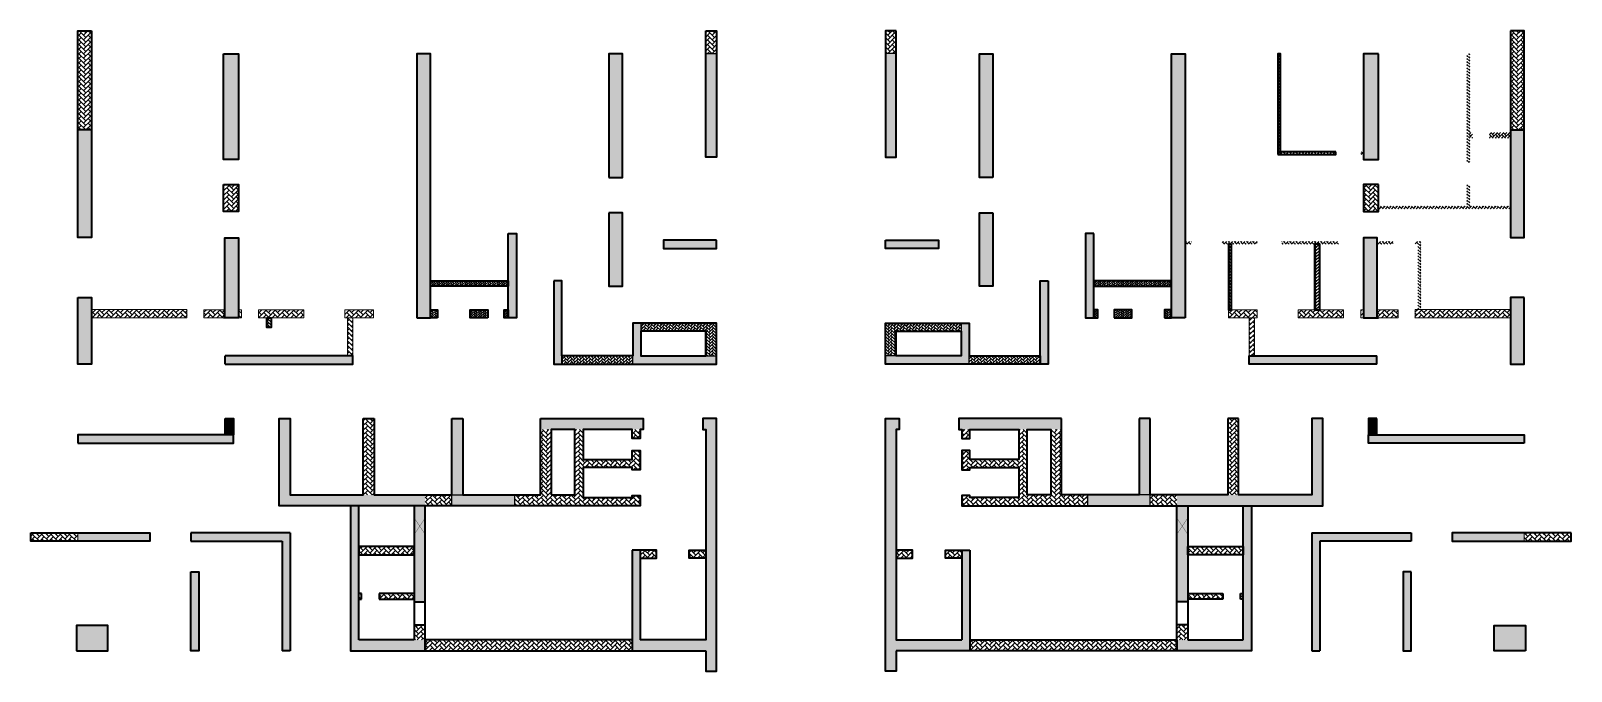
# Model space of a CAD drawing. Header units: millimetres. Extents: x 8 to 196387, y 9 to 58792.
# Drawn here: x 76308 to 132867, y 6227 to 29742 of the extents above; entities that cross this region are included whole.
import ezdxf

# ---------------------------------------------------------------- set-up
doc = ezdxf.new("R2010")
doc.units = ezdxf.units.MM
doc.layers.add('changes', color=7, linetype='Continuous')
doc.layers.add('S-CUTOUT', color=1, linetype='Continuous')
for name, color, linetype, lineweight in [('S-BEAM', 7, 'Continuous', 18), ('S-COL HATCH', 9, 'Continuous', 0), ('S-COLS', 5, 'Continuous', 35)]:
    doc.layers.add(name, color=color, linetype=linetype, lineweight=lineweight)
pattern_1 = [(45, (-31802317.5, 20729084.55), (0, 169.7056275), [360, -120]), (135, (-31802232.65, 20729169.4), (1e-14, 169.7056275), [360, -120])]
pattern_2 = [(45, (-31802317.5, 20729084.55), (0, 113.13708499), [240, -80]), (135, (-31802260.93, 20729141.12), (9e-15, 113.13708499), [240, -80])]
pattern_3 = [(45, (-31802317.5, 20677155.55), (0, 169.7056275), [360, -120]), (135, (-31802232.65, 20677240.4), (1e-14, 169.7056275), [360, -120])]
pattern_4 = [(45, (-31365336.03, 20949949.553), (0, 84.85281374), [180, -60]), (135, (-31365293.6, 20949991.98), (7e-15, 84.85281374), [180, -60])]
pattern_5 = [(45, (-31365336.03, 20948789.553), (0, 84.85281374), [180, -60]), (135, (-31365293.6, 20948831.98), (7e-15, 84.85281374), [180, -60])]
pattern_6 = [(45, (-31364586.025, 20948789.55), (0, 84.85281374), [180, -60]), (135, (-31364543.6, 20948831.98), (7e-15, 84.85281374), [180, -60])]
pattern_7 = [(45, (-31367286.02, 20948789.55), (0, 84.85281374), [180, -60]), (135, (-31367243.596, 20948831.98), (7e-15, 84.85281374), [180, -60])]
pattern_8 = [(45, (-31716481.676, 20741786.59), (0, 113.13708499), [240, -80]), (135, (-31716425.11, 20741843.16), (9e-15, 113.13708499), [240, -80])]

# ---------------------------------------------------------------- blocks, each defined once
blk = doc.blocks.new('A$Cbe320e20')
at = {"layer": 'S-COL HATCH'}
h = blk.add_hatch(dxfattribs=at)
h.set_pattern_fill('AR-HBONE', color=256, scale=30)
h.set_pattern_definition(pattern_1)
h.paths.add_polyline_path([(-7796, 17040), (-7296, 17040), (-7296, 13401), (-7796, 13401)])
h = blk.add_hatch(dxfattribs=at)
h.set_pattern_fill('AR-HBONE', color=256, scale=30)
h.set_pattern_definition(pattern_1)
h.paths.add_polyline_path([(15654, 17040), (15254, 17040), (15254, 16206), (15254, 16206), (15654, 16206)])
h = blk.add_hatch(dxfattribs=at)
h.set_pattern_fill('AR-HBONE', color=256, scale=30)
h.set_pattern_definition(pattern_1)
h.paths.add_polyline_path([(21854, 17040), (22254, 17040), (22254, 16206), (22254, 16206), (21854, 16206)])
h = blk.add_hatch(dxfattribs=at)
h.set_pattern_fill('AR-HBONE', color=256, scale=30)
h.set_pattern_definition(pattern_1)
h.paths.add_polyline_path([(45304, 17040), (44804, 17040), (44804, 13401), (45304, 13401)])
at = {"layer": 'S-COL HATCH', "transparency": 33554687}
h = blk.add_hatch(color=256, dxfattribs=at)
h.dxf.hatch_style = 1
h.paths.add_polyline_path([(-1896, 16200), (-2446, 16200), (-2446, 12310), (-1896, 12310)])
h = blk.add_hatch(color=256, dxfattribs=at)
h.dxf.hatch_style = 1
h.paths.add_polyline_path([(4654, 6500), (5154, 6500), (5154, 16200), (4654, 16200)])
h = blk.add_hatch(color=256, dxfattribs=at)
h.dxf.hatch_style = 1
h.paths.add_polyline_path([(11704, 11650), (12204, 11650), (12204, 16200), (11704, 16200)])
h = blk.add_hatch(color=256, dxfattribs=at)
h.dxf.hatch_style = 1
h.paths.add_polyline_path([(15254, 16206), (15654, 16206), (15654, 12400), (15254, 12400)])
h = blk.add_hatch(color=256, dxfattribs=at)
h.dxf.hatch_style = 1
h.paths.add_polyline_path([(22254, 16206), (21854, 16206), (21854, 12400), (22254, 12400)])
h = blk.add_hatch(color=256, dxfattribs=at)
h.dxf.hatch_style = 1
h.paths.add_polyline_path([(25804, 16200), (25304, 16200), (25304, 11650), (25804, 11650)])
h = blk.add_hatch(color=256, dxfattribs=at)
h.dxf.hatch_style = 1
h.paths.add_polyline_path([(32854, 16200), (32354, 16200), (32354, 6500), (32854, 6500)])
h = blk.add_hatch(color=256, dxfattribs=at)
h.dxf.hatch_style = 1
h.paths.add_polyline_path([(39404, 12310), (39954, 12310), (39954, 16200), (39404, 16200)])
h = blk.add_hatch(color=256, dxfattribs=at)
h.dxf.hatch_style = 1
h.paths.add_polyline_path([(-7296, 13401), (-7796, 13401), (-7796, 9451), (-7296, 9451)])
h = blk.add_hatch(color=256, dxfattribs=at)
h.dxf.hatch_style = 1
h.paths.add_polyline_path([(44804, 13401), (45304, 13401), (45304, 9451), (44804, 9451)])
at = {"layer": 'S-COL HATCH'}
h = blk.add_hatch(dxfattribs=at)
h.set_pattern_fill('AR-HBONE', color=256, scale=30)
h.set_pattern_definition(pattern_1)
h.paths.add_polyline_path([(-1896, 11400), (-2446, 11400), (-2446, 10410), (-1896, 10410)])
h = blk.add_hatch(dxfattribs=at)
h.set_pattern_fill('AR-HBONE', color=256, scale=30)
h.set_pattern_definition(pattern_1)
h.paths.add_polyline_path([(39404, 10410), (39954, 10410), (39954, 11400), (39404, 11400)])
at = {"layer": 'S-COL HATCH', "transparency": 33554687}
h = blk.add_hatch(color=256, dxfattribs=at)
h.dxf.hatch_style = 1
h.paths.add_polyline_path([(12204, 10360), (11704, 10360), (11704, 7660), (12204, 7660)])
h = blk.add_hatch(color=256, dxfattribs=at)
h.dxf.hatch_style = 1
h.paths.add_polyline_path([(25304, 7660), (25804, 7660), (25804, 10360), (25304, 10360)])
h = blk.add_hatch(color=256, dxfattribs=at)
h.dxf.hatch_style = 1
h.paths.add_polyline_path([(-1896, 9200), (-1896, 9200), (-1896, 9300), (-1896, 9440), (-2396, 9440), (-2396, 6500), (-1896, 6500)])
h = blk.add_hatch(color=256, dxfattribs=at)
h.dxf.hatch_style = 1
h.paths.add_polyline_path([(8304, 6500), (8304, 9600), (8004, 9600), (8004, 6500)])
h = blk.add_hatch(color=256, dxfattribs=at)
h.dxf.hatch_style = 1
h.paths.add_polyline_path([(15654, 9350), (13704, 9350), (13704, 9050), (15654, 9050)])
h = blk.add_hatch(color=256, dxfattribs=at)
h.dxf.hatch_style = 1
h.paths.add_polyline_path([(21854, 9350), (23804, 9350), (23804, 9050), (21854, 9050)])
h = blk.add_hatch(color=256, dxfattribs=at)
h.dxf.hatch_style = 1
h.paths.add_polyline_path([(29204, 9600), (29204, 6500), (29504, 6500), (29504, 9600)])
h = blk.add_hatch(color=256, dxfattribs=at)
h.dxf.hatch_style = 1
h.paths.add_polyline_path([(39404, 9200), (39404, 9200), (39404, 9300), (39404, 9440), (39904, 9440), (39904, 6500), (39404, 6500)])
at = {"layer": 'S-COL HATCH'}
h = blk.add_hatch(dxfattribs=at)
h.set_pattern_fill('AR-HBONE', color=256, scale=15)
h.set_pattern_definition(pattern_4)
h.paths.add_polyline_path([(5154, 7860), (5154, 7660), (8004, 7660), (8004, 7860)])
at = {"layer": 'S-COL HATCH', "transparency": 33554687}
h = blk.add_hatch(color=256, dxfattribs=at)
h.dxf.hatch_style = 1
h.paths.add_polyline_path([(9974, 7860), (9674, 7860), (9674, 4800), (9974, 4800), (9974, 5100)])
h = blk.add_hatch(color=256, dxfattribs=at)
h.dxf.hatch_style = 1
h.paths.add_polyline_path([(27534, 7860), (27834, 7860), (27834, 4800), (27534, 4800), (27534, 5100)])
at = {"layer": 'S-COL HATCH'}
h = blk.add_hatch(dxfattribs=at)
h.set_pattern_fill('AR-HBONE', color=256, scale=15)
h.set_pattern_definition(pattern_4)
h.paths.add_polyline_path([(29504, 7860), (29504, 7660), (32354, 7660), (32354, 7860)])
at = {"layer": 'S-COL HATCH', "transparency": 33554687}
h = blk.add_hatch(color=256, dxfattribs=at)
h.dxf.hatch_style = 1
h.paths.add_polyline_path([(-7796, 4800), (-7296, 4800), (-7296, 7251), (-7796, 7251)])
at = {"layer": 'S-COL HATCH'}
h = blk.add_hatch(dxfattribs=at)
h.set_pattern_fill('AR-HBONE', color=256, scale=30)
h.set_pattern_definition(pattern_1)
h.paths.add_polyline_path([(-3786, 6799), (-7294, 6799), (-7294, 6501), (-3786, 6501)])
h = blk.add_hatch(dxfattribs=at)
h.set_pattern_fill('AR-HBONE', color=256, scale=30)
h.set_pattern_definition(pattern_1)
h.paths.add_polyline_path([(-2396, 6799), (-3166, 6799), (-3166, 6499), (-2615, 6499), (-2615, 6500), (-2396, 6500)])
h = blk.add_hatch(dxfattribs=at)
h.set_pattern_fill('AR-HBONE', color=256, scale=30)
h.set_pattern_definition(pattern_1)
h.paths.add_polyline_path([(-1795, 6800), (-1896, 6800), (-1896, 6500), (-1795, 6500)])
h = blk.add_hatch(dxfattribs=at)
h.set_pattern_fill('AR-HBONE', color=256, scale=30)
h.set_pattern_definition(pattern_1)
h.paths.add_polyline_path([(504, 6800), (-1165, 6800), (-1165, 6500), (504, 6500)])
h = blk.add_hatch(dxfattribs=at)
h.set_pattern_fill('AR-HBONE', color=256, scale=30)
h.set_pattern_definition(pattern_1)
h.paths.add_polyline_path([(2004, 6800), (2004, 6500), (3054, 6500), (3054, 6800)])
h = blk.add_hatch(dxfattribs=at)
h.set_pattern_fill('AR-HBONE', color=256, scale=15)
h.set_pattern_definition(pattern_7)
h.paths.add_polyline_path([(5154, 6800), (5154, 6500), (5404, 6500), (5404, 6800)])
h = blk.add_hatch(dxfattribs=at)
h.set_pattern_fill('AR-HBONE', color=256, scale=15)
h.set_pattern_definition(pattern_5)
h.paths.add_polyline_path([(6604, 6800), (6604, 6500), (7254, 6500), (7254, 6800)])
h = blk.add_hatch(dxfattribs=at)
h.set_pattern_fill('AR-HBONE', color=256, scale=15)
h.set_pattern_definition(pattern_6)
h.paths.add_polyline_path([(7854, 6800), (7854, 6500), (8004, 6500), (8004, 6800)])
h = blk.add_hatch(dxfattribs=at)
h.set_pattern_fill('AR-HBONE', color=256, scale=15)
h.set_pattern_definition(pattern_6)
h.paths.add_polyline_path([(29654, 6500), (29654, 6800), (29504, 6800), (29504, 6500)])
h = blk.add_hatch(dxfattribs=at)
h.set_pattern_fill('AR-HBONE', color=256, scale=15)
h.set_pattern_definition(pattern_5)
h.paths.add_polyline_path([(30904, 6500), (30904, 6800), (30254, 6800), (30254, 6500)])
h = blk.add_hatch(dxfattribs=at)
h.set_pattern_fill('AR-HBONE', color=256, scale=15)
h.set_pattern_definition(pattern_7)
h.paths.add_polyline_path([(32354, 6500), (32354, 6800), (32104, 6800), (32104, 6500)])
h = blk.add_hatch(dxfattribs=at)
h.set_pattern_fill('AR-HBONE', color=256, scale=30)
h.set_pattern_definition(pattern_1)
h.paths.add_polyline_path([(34454, 6800), (34454, 6500), (35504, 6500), (35504, 6800)])
h = blk.add_hatch(dxfattribs=at)
h.set_pattern_fill('AR-HBONE', color=256, scale=30)
h.set_pattern_definition(pattern_1)
h.paths.add_polyline_path([(37004, 6800), (38674, 6800), (38674, 6500), (37004, 6500)])
h = blk.add_hatch(dxfattribs=at)
h.set_pattern_fill('AR-HBONE', color=256, scale=30)
h.set_pattern_definition(pattern_1)
h.paths.add_polyline_path([(39304, 6800), (39404, 6800), (39404, 6500), (39304, 6500)])
h = blk.add_hatch(dxfattribs=at)
h.set_pattern_fill('AR-HBONE', color=256, scale=30)
h.set_pattern_definition(pattern_1)
h.paths.add_polyline_path([(39904, 6799), (40675, 6799), (40675, 6499), (40124, 6499), (40124, 6500), (39904, 6500)])
h = blk.add_hatch(dxfattribs=at)
h.set_pattern_fill('AR-HBONE', color=256, scale=30)
h.set_pattern_definition(pattern_1)
h.paths.add_polyline_path([(41295, 6799), (44803, 6799), (44803, 6501), (41295, 6501)])
at = {"layer": 'S-COL HATCH', "transparency": 33554687}
h = blk.add_hatch(color=256, dxfattribs=at)
h.dxf.hatch_style = 1
h.paths.add_polyline_path([(45304, 7251), (44804, 7251), (44804, 4800), (45304, 4800)])
at = {"layer": 'S-COL HATCH'}
h = blk.add_hatch(dxfattribs=at)
h.set_pattern_fill('AR-HBONE', color=256, scale=20)
h.set_pattern_definition([(45, (-31797377.5, 20724184.55), (0, 113.13708499), [240, -80]), (135, (-31797320.93, 20724241.12), (9e-15, 113.13708499), [240, -80])])
h.paths.add_polyline_path([(-696, 6150), (-696, 6500), (-856, 6500), (-856, 6150)])
h = blk.add_hatch(dxfattribs=at)
h.set_pattern_fill('AR-HBONE', color=256, scale=30)
h.set_pattern_definition(pattern_1)
h.paths.add_polyline_path([(2304, 6500), (2104, 6500), (2104, 5100), (2304, 5100)])
at = {"layer": 'S-COL HATCH', "transparency": 33554687}
h = blk.add_hatch(color=256, dxfattribs=at)
h.dxf.hatch_style = 1
h.paths.add_polyline_path([(12574, 6310), (12874, 6310), (12874, 5100), (15654, 5100), (15654, 4800), (12574, 4800)])
at = {"layer": 'S-COL HATCH'}
h = blk.add_hatch(dxfattribs=at)
h.set_pattern_fill('AR-HBONE', color=256, scale=20)
h.set_pattern_definition(pattern_2)
h.paths.add_polyline_path([(15254, 6010), (15254, 5100), (15254, 5100), (15254, 5100), (15654, 5100), (15654, 6310), (12874, 6310), (12874, 6010), (12874, 6010)])
h = blk.add_hatch(dxfattribs=at)
h.set_pattern_fill('AR-HBONE', color=256, scale=20)
h.set_pattern_definition(pattern_2)
h.paths.add_polyline_path([(22254, 6010), (22254, 5100), (22254, 5100), (22254, 5100), (21854, 5100), (21854, 6310), (24634, 6310), (24634, 6010), (24634, 6010)])
at = {"layer": 'S-COL HATCH', "transparency": 33554687}
h = blk.add_hatch(color=256, dxfattribs=at)
h.dxf.hatch_style = 1
h.paths.add_polyline_path([(24934, 6310), (24634, 6310), (24634, 5100), (21854, 5100), (21854, 4800), (24934, 4800)])
at = {"layer": 'S-COL HATCH'}
h = blk.add_hatch(dxfattribs=at)
h.set_pattern_fill('AR-HBONE', color=256, scale=30)
h.set_pattern_definition(pattern_1)
h.paths.add_polyline_path([(35204, 6500), (35404, 6500), (35404, 5100), (35204, 5100)])
at = {"layer": 'S-COL HATCH', "transparency": 33554687}
h = blk.add_hatch(color=256, dxfattribs=at)
h.dxf.hatch_style = 1
h.paths.add_polyline_path([(2304, 5100), (2104, 5100), (-2086, 5100), (-2086, 4800), (2304, 4800)])
h.paths.add_polyline_path([(-2086, 5100), (-2385, 5100), (-2385, 4800), (-2086, 4800)])
at = {"layer": 'S-COL HATCH'}
h = blk.add_hatch(dxfattribs=at)
h.set_pattern_fill('AR-HBONE', color=256, scale=20)
h.set_pattern_definition(pattern_2)
h.paths.add_polyline_path([(12574, 5100), (9974, 5100), (9974, 4800), (12574, 4800)])
h = blk.add_hatch(dxfattribs=at)
h.set_pattern_fill('AR-HBONE', color=256, scale=20)
h.set_pattern_definition(pattern_2)
h.paths.add_polyline_path([(24934, 5100), (24934, 4800), (27534, 4800), (27534, 5100)])
at = {"layer": 'S-COL HATCH', "transparency": 33554687}
h = blk.add_hatch(color=256, dxfattribs=at)
h.dxf.hatch_style = 1
h.paths.add_polyline_path([(35204, 5100), (35404, 5100), (39594, 5100), (39594, 4800), (35204, 4800)])
h.paths.add_polyline_path([(39594, 5100), (39894, 5100), (39894, 4800), (39594, 4800)])
h = blk.add_hatch(color=256, dxfattribs=at)
h.dxf.hatch_style = 1
h.paths.add_polyline_path([(-2086, 2800), (-2385, 2800), (-2385, 2200), (-2086, 2200)])
h = blk.add_hatch(color=256, dxfattribs=at)
h.dxf.hatch_style = 1
h.paths.add_polyline_path([(4954, -400), (4954, 0), (0, 0), (0, 2800), (-400, 2800), (-400, -400)])
at = {"layer": 'S-COL HATCH'}
h = blk.add_hatch(dxfattribs=at)
h.set_pattern_fill('AR-HBONE', color=256, scale=30)
h.set_pattern_definition(pattern_1)
h.paths.add_polyline_path([(2684, 0), (3084, 0), (3084, 2800), (2684, 2800)])
at = {"layer": 'S-COL HATCH', "transparency": 33554687}
h = blk.add_hatch(color=256, dxfattribs=at)
h.dxf.hatch_style = 1
h.paths.add_polyline_path([(5934, 2800), (6334, 2800), (6334, 0), (5934, 0)])
at = {"layer": 'S-COL HATCH'}
h = blk.add_hatch(dxfattribs=at)
h.set_pattern_fill('AR-HBONE', color=256, scale=30)
h.set_pattern_definition(pattern_1)
h.paths.add_polyline_path([(10454, 2400), (10754, 2400), (10754, 1300), (12554, 1300), (12554, 1625), (12854, 1625), (12854, 922), (12554, 922), (12554, 1000), (10754, 1000), (10754, -100), (12554, -100), (12554, -23), (12854, -23), (12854, -400), (8234, -400), (8234, 0), (10454, 0)])
at = {"layer": 'S-COL HATCH', "transparency": 33554687}
h = blk.add_hatch(color=256, dxfattribs=at)
h.dxf.hatch_style = 1
h.paths.add_polyline_path([(9184, 2800), (12954, 2800), (12954, 2400), (9184, 2400)])
at = {"layer": 'S-COL HATCH'}
h = blk.add_hatch(dxfattribs=at)
h.set_pattern_fill('AR-HBONE', color=256, scale=30)
h.set_pattern_definition(pattern_1)
h.paths.add_polyline_path([(9184, 0), (9584, 0), (9584, 2400), (9184, 2400)])
at = {"layer": 'S-COL HATCH', "transparency": 33554687}
h = blk.add_hatch(color=256, dxfattribs=at)
h.dxf.hatch_style = 1
h.paths.add_polyline_path([(12854, -2025), (12554, -2025), (12554, -5325), (12554, -5725), (15254, -5725), (15254, -6475), (15654, -6475), (15654, -5325), (15654, -5325), (15654, 2800), (15154, 2800), (15154, 2400), (15254, 2400), (15254, -5325), (15254, -5325), (12854, -5325), (12854, -5325)])
at = {"layer": 'S-COL HATCH'}
h = blk.add_hatch(dxfattribs=at)
h.set_pattern_fill('AR-HBONE', color=256, scale=30)
h.set_pattern_definition(pattern_1)
h.paths.add_polyline_path([(12554, 2400), (12854, 2400), (12854, 2075), (12554, 2075)])
at = {"layer": 'S-COL HATCH', "transparency": 33554687}
h = blk.add_hatch(color=256, dxfattribs=at)
h.dxf.hatch_style = 1
h.paths.add_polyline_path([(24654, -2025), (24954, -2025), (24954, -5325), (24954, -5725), (22254, -5725), (22254, -6475), (21854, -6475), (21854, -5325), (21854, -5325), (21854, 2800), (22354, 2800), (22354, 2400), (22254, 2400), (22254, -5325), (22254, -5325), (24654, -5325), (24654, -5325)])
h = blk.add_hatch(color=256, dxfattribs=at)
h.dxf.hatch_style = 1
h.paths.add_polyline_path([(28324, 2800), (24554, 2800), (24554, 2400), (28324, 2400)])
at = {"layer": 'S-COL HATCH'}
h = blk.add_hatch(dxfattribs=at)
h.set_pattern_fill('AR-HBONE', color=256, scale=30)
h.set_pattern_definition(pattern_1)
h.paths.add_polyline_path([(27054, 2400), (26754, 2400), (26754, 1300), (24954, 1300), (24954, 1625), (24654, 1625), (24654, 922), (24954, 922), (24954, 1000), (26754, 1000), (26754, -100), (24954, -100), (24954, -23), (24654, -23), (24654, -400), (29274, -400), (29274, 0), (27054, 0)])
h = blk.add_hatch(dxfattribs=at)
h.set_pattern_fill('AR-HBONE', color=256, scale=30)
h.set_pattern_definition(pattern_1)
h.paths.add_polyline_path([(24954, 2400), (24654, 2400), (24654, 2075), (24954, 2075)])
h = blk.add_hatch(dxfattribs=at)
h.set_pattern_fill('AR-HBONE', color=256, scale=30)
h.set_pattern_definition(pattern_1)
h.paths.add_polyline_path([(28324, 0), (27924, 0), (27924, 2400), (28324, 2400)])
at = {"layer": 'S-COL HATCH', "transparency": 33554687}
h = blk.add_hatch(color=256, dxfattribs=at)
h.dxf.hatch_style = 1
h.paths.add_polyline_path([(31574, 2800), (31174, 2800), (31174, 0), (31574, 0)])
h = blk.add_hatch(color=256, dxfattribs=at)
h.dxf.hatch_style = 1
h.paths.add_polyline_path([(32554, -400), (32554, 0), (37509, 0), (37509, 2800), (37909, 2800), (37909, -400)])
at = {"layer": 'S-COL HATCH'}
h = blk.add_hatch(dxfattribs=at)
h.set_pattern_fill('AR-HBONE', color=256, scale=30)
h.set_pattern_definition(pattern_1)
h.paths.add_polyline_path([(34824, 0), (34424, 0), (34424, 2800), (34824, 2800)])
at = {"layer": 'S-COL HATCH', "transparency": 33554687}
h = blk.add_hatch(color=256, dxfattribs=at)
h.dxf.hatch_style = 1
h.paths.add_polyline_path([(39894, 2800), (39594, 2800), (39594, 2200), (39894, 2200)])
h = blk.add_hatch(color=256, dxfattribs=at)
h.dxf.hatch_style = 1
h.paths.add_polyline_path([(-7796, 2200), (-7796, 1900), (-2086, 1900), (-2086, 2200)])
h = blk.add_hatch(color=256, dxfattribs=at)
h.dxf.hatch_style = 1
h.paths.add_polyline_path([(39594, 2200), (39594, 1900), (45304, 1900), (45304, 2200)])
h = blk.add_hatch(color=256, dxfattribs=at)
h.dxf.hatch_style = 1
h.paths.add_polyline_path([(2514, -400), (2214, -400), (2214, -5725), (2514, -5725), (4954, -5725), (4954, -5325), (2514, -5325), (2514, -3625), (2514, -3625), (2514, -3625)])
h = blk.add_hatch(color=256, dxfattribs=at)
h.dxf.hatch_style = 1
h.paths.add_polyline_path([(4954, -400), (4554, -400), (4554, -400), (4554, -1900), (4554, -1900), (4554, -2200), (4554, -3925), (4954, -3925)])
at = {"layer": 'S-COL HATCH'}
h = blk.add_hatch(dxfattribs=at)
h.set_pattern_fill('AR-HBONE', color=256, scale=30)
h.set_pattern_definition(pattern_1)
h.paths.add_polyline_path([(5934, 0), (4954, 0), (4954, -400), (5934, -400)])
at = {"layer": 'S-COL HATCH', "transparency": 33554687}
h = blk.add_hatch(color=256, dxfattribs=at)
h.dxf.hatch_style = 1
h.paths.add_polyline_path([(5934, 0), (8234, 0), (8234, -400), (5934, -400)])
h = blk.add_hatch(color=256, dxfattribs=at)
h.dxf.hatch_style = 1
h.paths.add_polyline_path([(31574, 0), (29274, 0), (29274, -400), (31574, -400)])
at = {"layer": 'S-COL HATCH'}
h = blk.add_hatch(dxfattribs=at)
h.set_pattern_fill('AR-HBONE', color=256, scale=30)
h.set_pattern_definition(pattern_1)
h.paths.add_polyline_path([(31574, 0), (32554, 0), (32554, -400), (31574, -400)])
at = {"layer": 'S-COL HATCH', "transparency": 33554687}
h = blk.add_hatch(color=256, dxfattribs=at)
h.dxf.hatch_style = 1
h.paths.add_polyline_path([(32554, -400), (32954, -400), (32954, -400), (32954, -1900), (32954, -1900), (32954, -2200), (32954, -3925), (32554, -3925)])
h = blk.add_hatch(color=256, dxfattribs=at)
h.dxf.hatch_style = 1
h.paths.add_polyline_path([(34994, -400), (35294, -400), (35294, -5725), (34994, -5725), (32554, -5725), (32554, -5325), (34994, -5325), (34994, -3625), (34994, -3625), (34994, -3625)])
at = {"layer": 'S-COL HATCH'}
h = blk.add_hatch(dxfattribs=at)
h.set_pattern_fill('AR-HBONE', color=256, scale=30)
h.set_pattern_definition(pattern_1)
h.paths.add_polyline_path([(-7796, -1400), (-9525, -1400), (-9525, -1700), (-7796, -1700)])
at = {"layer": 'S-COL HATCH', "transparency": 33554687}
h = blk.add_hatch(color=256, dxfattribs=at)
h.dxf.hatch_style = 1
h.paths.add_polyline_path([(-5150, -1400), (-7796, -1400), (-7796, -1700), (-5150, -1700)])
h = blk.add_hatch(color=256, dxfattribs=at)
h.dxf.hatch_style = 1
h.paths.add_polyline_path([(0, -1400), (-3650, -1400), (-3650, -1700), (-300, -1700), (-300, -5725), (0, -5725)])
h = blk.add_hatch(color=256, dxfattribs=at)
h.dxf.hatch_style = 1
h.paths.add_polyline_path([(37509, -1400), (41159, -1400), (41159, -1700), (37809, -1700), (37809, -5725), (37509, -5725)])
h = blk.add_hatch(color=256, dxfattribs=at)
h.dxf.hatch_style = 1
h.paths.add_polyline_path([(42659, -1400), (45304, -1400), (45304, -1700), (42659, -1700)])
at = {"layer": 'S-COL HATCH'}
h = blk.add_hatch(dxfattribs=at)
h.set_pattern_fill('AR-HBONE', color=256, scale=30)
h.set_pattern_definition(pattern_1)
h.paths.add_polyline_path([(47034, -1700), (47034, -1400), (45304, -1400), (45304, -1700)])
h = blk.add_hatch(dxfattribs=at)
h.set_pattern_fill('AR-HBONE', color=256, scale=30)
h.set_pattern_definition(pattern_1)
h.paths.add_polyline_path([(2514, -1900), (2514, -2200), (4554, -2200), (4554, -1900)])
h = blk.add_hatch(dxfattribs=at)
h.set_pattern_fill('AR-HBONE', color=256, scale=30)
h.set_pattern_definition(pattern_3)
h.paths.add_polyline_path([(13454, -2025), (12854, -2025), (12854, -2325), (13454, -2325)])
h.paths.add_polyline_path([(15254, -2025), (14654, -2025), (14654, -2325), (15254, -2325)])
h = blk.add_hatch(dxfattribs=at)
h.set_pattern_fill('AR-HBONE', color=256, scale=30)
h.set_pattern_definition(pattern_3)
h.paths.add_polyline_path([(24654, -2325), (24654, -2025), (24054, -2025), (24054, -2325)])
h.paths.add_polyline_path([(22854, -2325), (22854, -2025), (22254, -2025), (22254, -2325)])
h = blk.add_hatch(dxfattribs=at)
h.set_pattern_fill('AR-HBONE', color=256, scale=30)
h.set_pattern_definition(pattern_1)
h.paths.add_polyline_path([(32954, -1900), (32954, -2200), (34994, -2200), (34994, -1900)])
at = {"layer": 'S-COL HATCH', "transparency": 33554687}
h = blk.add_hatch(color=256, dxfattribs=at)
h.dxf.hatch_style = 1
h.paths.add_polyline_path([(-3350, -2827), (-3650, -2827), (-3650, -5725), (-3350, -5725)])
h = blk.add_hatch(color=256, dxfattribs=at)
h.dxf.hatch_style = 1
h.paths.add_polyline_path([(40859, -2827), (41159, -2827), (41159, -5725), (40859, -5725)])
at = {"layer": 'S-COL HATCH'}
h = blk.add_hatch(dxfattribs=at)
h.set_pattern_fill('AR-HBONE', color=256, scale=30)
h.set_pattern_definition(pattern_1)
h.paths.add_polyline_path([(2614, -3625), (2514, -3625), (2514, -3825), (2614, -3825)])
h = blk.add_hatch(dxfattribs=at)
h.set_pattern_fill('AR-HBONE', color=256, scale=30)
h.set_pattern_definition(pattern_1)
h.paths.add_polyline_path([(3264, -3625), (3264, -3825), (4554, -3825), (4554, -3625)])
h = blk.add_hatch(dxfattribs=at)
h.set_pattern_fill('AR-HBONE', color=256, scale=30)
h.set_pattern_definition(pattern_1)
h.paths.add_polyline_path([(34244, -3625), (34244, -3825), (32954, -3825), (32954, -3625)])
h = blk.add_hatch(dxfattribs=at)
h.set_pattern_fill('AR-HBONE', color=256, scale=30)
h.set_pattern_definition(pattern_1)
h.paths.add_polyline_path([(34894, -3625), (34994, -3625), (34994, -3825), (34894, -3825)])
at = {"layer": 'S-COL HATCH', "transparency": 33554687}
h = blk.add_hatch(color=256, dxfattribs=at)
h.dxf.hatch_style = 1
h.paths.add_polyline_path([(-6700, -4800), (-7850, -4800), (-7850, -5725), (-6700, -5725)])
at = {"layer": 'S-COL HATCH'}
h = blk.add_hatch(dxfattribs=at)
h.set_pattern_fill('AR-HBONE', color=256, scale=30)
h.set_pattern_definition(pattern_1)
h.paths.add_polyline_path([(4954, -4775), (4554, -4775), (4554, -5325), (4954, -5325)])
h = blk.add_hatch(dxfattribs=at)
h.set_pattern_fill('AR-HBONE', color=256, scale=30)
h.set_pattern_definition(pattern_1)
h.paths.add_polyline_path([(32554, -4775), (32954, -4775), (32954, -5325), (32554, -5325)])
at = {"layer": 'S-COL HATCH', "transparency": 33554687}
h = blk.add_hatch(color=256, dxfattribs=at)
h.dxf.hatch_style = 1
h.paths.add_polyline_path([(44209, -5725), (45359, -5725), (45359, -4800), (44209, -4800)])
at = {"layer": 'S-COL HATCH'}
h = blk.add_hatch(dxfattribs=at)
h.set_pattern_fill('AR-HBONE', color=256, scale=30)
h.set_pattern_definition(pattern_1)
h.paths.add_polyline_path([(4954, -5325), (12554, -5325), (12554, -5725), (4954, -5725)])
h = blk.add_hatch(dxfattribs=at)
h.set_pattern_fill('AR-HBONE', color=256, scale=30)
h.set_pattern_definition(pattern_1)
h.paths.add_polyline_path([(32554, -5325), (24954, -5325), (24954, -5725), (32554, -5725)])
at = {"layer": 'changes'}
for p, q in [((15254, 16206), (15654, 16206)), ((22254, 16206), (21854, 16206)), ((15654, 5100), (15654, 4800)), ((21854, 5100), (21854, 4800))]:
    blk.add_line(p, q, dxfattribs=at)
for points in [[(12574, 6310), (12874, 6310), (12874, 5100), (15654, 5100), (15654, 4800), (12574, 4800)], [(24934, 6310), (24634, 6310), (24634, 5100), (21854, 5100), (21854, 4800), (24934, 4800)], [(5934, 0), (8234, 0), (8234, -400), (5934, -400)], [(31574, 0), (29274, 0), (29274, -400), (31574, -400)]]:
    blk.add_lwpolyline(points, close=True, dxfattribs=at)
at = {"layer": 'S-BEAM', "color": 5}
for points in [[(-3796, 6801), (-7294, 6801), (-7294, 6501), (-3796, 6501)], [(-1896, 6800), (-1795, 6800), (-1795, 6500), (-1896, 6500)], [(-1165, 6800), (504, 6800), (504, 6500), (-1165, 6500)], [(38674, 6800), (37004, 6800), (37004, 6500), (38674, 6500)], [(39404, 6800), (39304, 6800), (39304, 6500), (39404, 6500)], [(41305, 6801), (44803, 6801), (44803, 6501), (41305, 6501)]]:
    blk.add_lwpolyline(points, close=True, dxfattribs=at)
at = {"layer": 'S-BEAM', "color": 5, "elevation": 0}
for points in [[(-3166, 6800), (-2396, 6800), (-2396, 6499), (-3166, 6499)], [(2004, 6800), (3054, 6800), (3054, 6500), (2004, 6500)], [(35504, 6800), (34454, 6800), (34454, 6500), (35504, 6500)], [(40675, 6800), (39904, 6800), (39904, 6499), (40675, 6499)], [(2104, 6500), (2304, 6500), (2304, 5100), (2104, 5100)], [(35404, 6500), (35204, 6500), (35204, 5100), (35404, 5100)]]:
    blk.add_lwpolyline(points, close=True, dxfattribs=at)
at = {"layer": 'S-COL HATCH'}
for p, q in [((12874, 6010), (12874, 6310)), ((24634, 6010), (24634, 6310))]:
    blk.add_line(p, q, dxfattribs=at)
at = {"layer": 'S-COL HATCH', "transparency": 33554687}
for p, q in [((-7796, -1400), (-7796, -1700)), ((45304, -1400), (45304, -1700))]:
    blk.add_line(p, q, dxfattribs=at)
at = {"layer": 'S-COLS'}
for p, q in [((-7296, 17040), (-7296, 17040)), ((44804, 17040), (44804, 17040)), ((-7296, 13401), (-7796, 13401)), ((44804, 13401), (45304, 13401)), ((-2385, 4800), (-2385, 5100)), ((9974, 5100), (9974, 4800)), ((27534, 5100), (27534, 4800)), ((39894, 4800), (39894, 5100)), ((0, -1400), (-3650, -1400)), ((-3650, -1400), (-3650, -1700)), ((0, -1400), (0, -5725)), ((37509, -1400), (37509, -5725)), ((37509, -1400), (41159, -1400)), ((41159, -1400), (41159, -1700)), ((-3650, -1700), (-300, -1700)), ((-300, -1700), (-300, -5725)), ((12554, -2025), (12554, -5325)), ((12854, -2025), (12854, -5325)), ((24654, -2025), (24654, -5325)), ((24954, -2025), (24954, -5325)), ((41159, -1700), (37809, -1700)), ((37809, -1700), (37809, -5725)), ((4554, -3925), (4954, -3925)), ((32954, -3925), (32554, -3925)), ((4554, -4775), (4954, -4775)), ((32954, -4775), (32554, -4775)), ((12554, -5325), (12554, -5725)), ((24954, -5325), (24954, -5725)), ((0, -5725), (-300, -5725)), ((37509, -5725), (37809, -5725))]:
    blk.add_line(p, q, dxfattribs=at)
for points in [[(-7296, 17040), (-7296, 9451), (-7796, 9451), (-7796, 17040)], [(15254, 17040), (15654, 17040), (15654, 12400), (15254, 12400)], [(22254, 17040), (21854, 17040), (21854, 12400), (22254, 12400)], [(44804, 17040), (44804, 9451), (45304, 9451), (45304, 17040)], [(-2446, 16200), (-1896, 16200), (-1896, 12310), (-2446, 12310)], [(11704, 11650), (12204, 11650), (12204, 16200), (11704, 16200)], [(25804, 11650), (25304, 11650), (25304, 16200), (25804, 16200)], [(39954, 16200), (39404, 16200), (39404, 12310), (39954, 12310)], [(-2446, 11400), (-1896, 11400), (-1896, 10410), (-2446, 10410)], [(39954, 11400), (39404, 11400), (39404, 10410), (39954, 10410)], [(11704, 10360), (11704, 7660), (12204, 7660), (12204, 10360)], [(25804, 10360), (25804, 7660), (25304, 7660), (25304, 10360)], [(15654, 9350), (13704, 9350), (13704, 9050), (15654, 9050)], [(21854, 9350), (23804, 9350), (23804, 9050), (21854, 9050)], [(9674, 7860), (9674, 4800), (15654, 4800), (15654, 6310), (12574, 6310), (12574, 5100), (9974, 5100), (9974, 7860), (9674, 7860)], [(27834, 7860), (27834, 4800), (21854, 4800), (21854, 6310), (24934, 6310), (24934, 5100), (27534, 5100), (27534, 7860), (27834, 7860)], [(-7796, 7251), (-7296, 7251), (-7296, 4800), (-7796, 4800)], [(45304, 7251), (44804, 7251), (44804, 4800), (45304, 4800)], [(15254, 6010), (12874, 6010), (12874, 5100), (15254, 5100)], [(22254, 6010), (24634, 6010), (24634, 5100), (22254, 5100)], [(9584, 0), (10454, 0), (10454, 2400), (9584, 2400)], [(27924, 0), (27054, 0), (27054, 2400), (27924, 2400)], [(-7796, 1900), (-2086, 1900), (-2086, 2200), (-7796, 2200)], [(45304, 1900), (39594, 1900), (39594, 2200), (45304, 2200)], [(4554, -1900), (2514, -1900), (2514, -2200), (4554, -2200)], [(32954, -1900), (34994, -1900), (34994, -2200), (32954, -2200)], [(-7850, -5725), (-6700, -5725), (-6700, -4800), (-7850, -4800)], [(45359, -5725), (44209, -5725), (44209, -4800), (45359, -4800)]]:
    blk.add_lwpolyline(points, close=True, dxfattribs=at)
at = {"layer": 'S-COLS', "elevation": 0}
for points in [[(4654, 6500), (5154, 6500), (5154, 16200), (4654, 16200)], [(32854, 6500), (32354, 6500), (32354, 16200), (32854, 16200)], [(8004, 9600), (8304, 9600), (8304, 6500), (8004, 6500)], [(29504, 9600), (29204, 9600), (29204, 6500), (29504, 6500)], [(8004, 7660), (5154, 7660), (5154, 7860), (8004, 7860)], [(29504, 7660), (32354, 7660), (32354, 7860), (29504, 7860)], [(5404, 6500), (5154, 6500), (5154, 6800), (5404, 6800)], [(7254, 6500), (6604, 6500), (6604, 6800), (7254, 6800)], [(8004, 6500), (7854, 6500), (7854, 6800), (8004, 6800)], [(29504, 6500), (29654, 6500), (29654, 6800), (29504, 6800)], [(30254, 6500), (30904, 6500), (30904, 6800), (30254, 6800)], [(32104, 6500), (32354, 6500), (32354, 6800), (32104, 6800)], [(-856, 6500), (-696, 6500), (-696, 6150), (-856, 6150)], [(-9525, -1400), (-5150, -1400), (-5150, -1700), (-9525, -1700)], [(47034, -1400), (42659, -1400), (42659, -1700), (47034, -1700)], [(-3650, -2827), (-3350, -2827), (-3350, -5725), (-3650, -5725)], [(41159, -2827), (40859, -2827), (40859, -5725), (41159, -5725)]]:
    blk.add_lwpolyline(points, close=True, dxfattribs=at)
at = {"layer": 'S-COLS'}
for points in [[(-2396, 6500), (-2396, 9440), (-1896, 9440), (-1896, 6500), (-2446, 6500)], [(39904, 6500), (39904, 9440), (39404, 9440), (39404, 6500), (39954, 6500)], [(9184, 2800), (12954, 2800), (12954, 2400), (12854, 2400), (12854, 2075), (12554, 2075), (12554, 2400), (11654, 2400), (10754, 2400), (10754, 1300), (12554, 1300), (12554, 1625), (12854, 1625), (12854, 922), (12554, 922), (12554, 1000), (10754, 1000), (10754, -100), (11654, -100), (12554, -100), (12554, -23), (12854, -23), (12854, -400), (10754, -400), (10754, -400), (-400, -400), (-400, 2800), (0, 2800), (0, 0), (2684, 0), (2684, 2800)], [(2684, 2800), (3084, 2800)], [(3084, 2800), (3084, 0), (5934, 0), (5934, 2800)], [(5934, 2800), (6334, 2800)], [(6334, 2800), (6334, 0), (9184, 0), (9184, 2800)], [(15654, -5325), (15654, 2800), (15154, 2800), (15154, 2400), (15254, 2400), (15254, -5325), (12854, -5325)], [(21854, -5325), (21854, 2800), (22354, 2800), (22354, 2400), (22254, 2400), (22254, -5325), (24654, -5325)], [(28324, 2800), (24554, 2800), (24554, 2400), (24654, 2400), (24654, 2075), (24954, 2075), (24954, 2400), (25854, 2400), (26754, 2400), (26754, 1300), (24954, 1300), (24954, 1625), (24654, 1625), (24654, 922), (24954, 922), (24954, 1000), (26754, 1000), (26754, -100), (25854, -100), (24954, -100), (24954, -23), (24654, -23), (24654, -400), (26754, -400), (26754, -400), (37909, -400), (37909, 2800), (37509, 2800), (37509, 0), (34824, 0), (34824, 2800)], [(31174, 2800), (31174, 0), (28324, 0), (28324, 2800)], [(31574, 2800), (31174, 2800)], [(34424, 2800), (34424, 0), (31574, 0), (31574, 2800)], [(34824, 2800), (34424, 2800)], [(2214, -400), (2214, -5725), (2514, -5725)], [(2514, -5325), (2514, -400)], [(4554, -400), (4554, -5325)], [(4554, -5725), (4954, -5725), (4954, -400)], [(32954, -5725), (32554, -5725), (32554, -400)], [(32954, -400), (32954, -5325)], [(35294, -400), (35294, -5725), (34994, -5725)], [(34994, -5325), (34994, -400)], [(12854, -2325), (13454, -2325), (13454, -2025), (12554, -2025)], [(15254, -2325), (14654, -2325), (14654, -2025), (15254, -2025)], [(22254, -2325), (22854, -2325), (22854, -2025), (22254, -2025)], [(24654, -2325), (24054, -2325), (24054, -2025), (24954, -2025)], [(2614, -3625), (2514, -3625)], [(2514, -3825), (2614, -3825)], [(2614, -3825), (2614, -3625)], [(3264, -3625), (3264, -3825)], [(4554, -3625), (3264, -3625)], [(3264, -3825), (4554, -3825)], [(32954, -3625), (34244, -3625)], [(34244, -3825), (32954, -3825)], [(34244, -3625), (34244, -3825)], [(34894, -3825), (34894, -3625)], [(34894, -3625), (34994, -3625)], [(34994, -3825), (34894, -3825)], [(4554, -5325), (2514, -5325)], [(12554, -5325), (4954, -5325), (4954, -5725), (15254, -5725)], [(15254, -5725), (15254, -6475), (15654, -6475), (15654, -5325)], [(22254, -5725), (22254, -6475), (21854, -6475), (21854, -5325)], [(24954, -5325), (32554, -5325), (32554, -5725), (22254, -5725)], [(32954, -5325), (34994, -5325)], [(2514, -5725), (4554, -5725)], [(34994, -5725), (32954, -5725)]]:
    blk.add_lwpolyline(points, dxfattribs=at)
at = {"layer": 'S-COLS', "elevation": 0}
for points in [[(-2385, 4800), (2304, 4800), (2304, 5100), (-2385, 5100)], [(39894, 4800), (35204, 4800), (35204, 5100), (39894, 5100)]]:
    blk.add_lwpolyline(points, dxfattribs=at)
at = {"layer": 'S-COLS', "color": 5}
for points in [[(-2385, 2800), (-2086, 2800), (-2086, 2200), (-2385, 2200)], [(39894, 2800), (39594, 2800), (39594, 2200), (39894, 2200)]]:
    blk.add_lwpolyline(points, close=True, dxfattribs=at)
at = {"layer": 'S-CUTOUT', "const_width": 10}
for points in [[(14729, 6310), (15329, 6310), (15329, 6010), (14729, 6010)], [(22179, 6310), (22779, 6310), (22779, 6010), (22179, 6010)]]:
    blk.add_lwpolyline(points, close=True, dxfattribs=at)
for points in [[(14729, 6310), (15329, 6010)], [(15329, 6310), (14729, 6010)], [(22179, 6310), (22779, 6010)], [(22779, 6310), (22179, 6010)]]:
    blk.add_lwpolyline(points, dxfattribs=at)
at = {"layer": 'S-CUTOUT', "const_width": 10, "elevation": 0}
for points in [[(4954, -849), (4954, -1449), (4554, -1449), (4554, -849)], [(32954, -849), (32954, -1449), (32554, -1449), (32554, -849)]]:
    blk.add_lwpolyline(points, close=True, dxfattribs=at)
for points in [[(4954, -849), (4554, -1449)], [(4954, -1449), (4554, -849)], [(32954, -849), (32554, -1449)], [(32954, -1449), (32554, -849)]]:
    blk.add_lwpolyline(points, dxfattribs=at)

msp = doc.modelspace()

# ---------------------------------------------------------------- hatches: boundary and pattern name
at = {"layer": 'S-COL HATCH'}
h = msp.add_hatch(dxfattribs=at)
h.set_pattern_fill('AR-HBONE', color=256, scale=20)
h.set_pattern_definition(pattern_8)
h.paths.add_polyline_path([(122090.2, 25202), (122190.2, 25202), (122190.2, 28902.1), (122090.2, 28902.1)])
h = msp.add_hatch(dxfattribs=at)
h.set_pattern_fill('AR-HBONE', color=256, scale=20)
h.set_pattern_definition(pattern_8)
h.paths.add_polyline_path([(129040.2, 24912), (129140.2, 24912), (129140.2, 28902), (129040.2, 28902)])
h = msp.add_hatch(dxfattribs=at)
h.set_pattern_fill('AR-HBONE', color=256, scale=20)
h.set_pattern_definition(pattern_8)
h.paths.add_polyline_path([(129240.2, 25802), (129240.2, 26002), (129140.2, 26002), (129140.2, 25802)])
h = msp.add_hatch(dxfattribs=at)
h.set_pattern_fill('AR-HBONE', color=256, scale=20)
h.set_pattern_definition([(45, (-31717881.71, 20741786.61), (0, 113.13708499), [240, -80]), (135, (-31717825.14, 20741843.18), (9e-15, 113.13708499), [240, -80])])
h.paths.add_polyline_path([(130640.2, 25802.1), (130640.2, 26002.1), (129870.2, 26002.1), (129870.2, 25802.1)])
h = msp.add_hatch(dxfattribs=at)
h.set_pattern_fill('AR-HBONE', color=256, scale=20)
h.set_pattern_definition(pattern_8)
h.paths.add_polyline_path([(124230.2, 25202), (124230.2, 25302), (122190.2, 25302), (122190.2, 25202)])
h = msp.add_hatch(dxfattribs=at)
h.set_pattern_fill('AR-HBONE', color=256, scale=15)
h.set_pattern_definition([(45, (-31276148.085, 21123867.215), (0, 84.85281374), [180, -60]), (135, (-31276105.66, 21123909.64), (7e-15, 84.85281374), [180, -60])])
h.paths.add_polyline_path([(125240.2, 25202), (125240.2, 25302), (125140.2, 25302), (125140.2, 25202)])
h = msp.add_hatch(dxfattribs=at)
h.set_pattern_fill('AR-HBONE', color=256, scale=20)
h.set_pattern_definition(pattern_8)
h.paths.add_polyline_path([(129040.2, 23302), (129140.2, 23302), (129140.2, 24102), (129040.2, 24102)])
h = msp.add_hatch(dxfattribs=at)
h.set_pattern_fill('AR-HBONE', color=256, scale=20)
h.set_pattern_definition(pattern_8)
h.paths.add_polyline_path([(125740.2, 23302), (130640.2, 23302), (130640.2, 23202), (125740.2, 23202)])
h = msp.add_hatch(dxfattribs=at)
h.set_pattern_fill('AR-HBONE', color=256, scale=20)
h.set_pattern_definition(pattern_8)
h.paths.add_polyline_path([(118930.2, 21902), (118930.2, 22002), (118690.2, 22002), (118690.2, 21902)])
h = msp.add_hatch(dxfattribs=at)
h.set_pattern_fill('AR-HBONE', color=256, scale=20)
h.set_pattern_definition(pattern_8)
h.paths.add_polyline_path([(120050.2, 22002), (120050.2, 21902), (121340.2, 21902), (121340.2, 22002)])
h = msp.add_hatch(dxfattribs=at)
h.set_pattern_fill('AR-HBONE', color=256, scale=20)
h.set_pattern_definition(pattern_8)
h.paths.add_polyline_path([(120290.2, 19502), (120390.2, 19502), (120390.2, 21902), (120290.2, 21902)])
h = msp.add_hatch(dxfattribs=at)
h.set_pattern_fill('AR-HBONE', color=256, scale=20)
h.set_pattern_definition(pattern_8)
h.paths.add_polyline_path([(124330.2, 21902), (124330.2, 22002), (122240.2, 22002), (122240.2, 21902)])
h = msp.add_hatch(dxfattribs=at)
h.set_pattern_fill('AR-HBONE', color=256, scale=20)
h.set_pattern_definition(pattern_8)
h.paths.add_polyline_path([(123639.8, 21902), (123440.2, 21902), (123440.2, 19502), (123639.8, 19502)])
h = msp.add_hatch(dxfattribs=at)
h.set_pattern_fill('AR-HBONE', color=256, scale=20)
h.set_pattern_definition(pattern_8)
h.paths.add_polyline_path([(125740.2, 22002), (126330.2, 22002), (126330.2, 21902), (125740.2, 21902)])
h = msp.add_hatch(dxfattribs=at)
h.set_pattern_fill('AR-HBONE', color=256, scale=20)
h.set_pattern_definition(pattern_8)
h.paths.add_polyline_path([(127240.2, 19503.1), (127340.2, 19503.1), (127340.2, 22002), (127140.2, 22002), (127140.2, 21902), (127240.2, 21902)])

# ---------------------------------------------------------------- linework, layer by layer
at = {"layer": 'S-COLS', "elevation": 0}
for points in [[(122090.2, 25202), (122190.2, 25202), (122190.2, 28902.1), (122090.2, 28902.1)], [(124230.2, 25302), (122190.2, 25302), (122190.2, 25202), (124230.2, 25202)], [(120390.2, 21902), (120290.2, 21902), (120290.2, 19502), (120390.2, 19502)], [(123639.8, 21902), (123440.2, 21902), (123440.2, 19502), (123639.8, 19502)]]:
    msp.add_lwpolyline(points, close=True, dxfattribs=at)

# ---------------------------------------------------------------- block references
at = {"layer": 'S-COLS'}
msp.add_blockref('A$Cbe320e20', (85833.1, 12702), dxfattribs=at)

doc.saveas('drawing.dxf')
